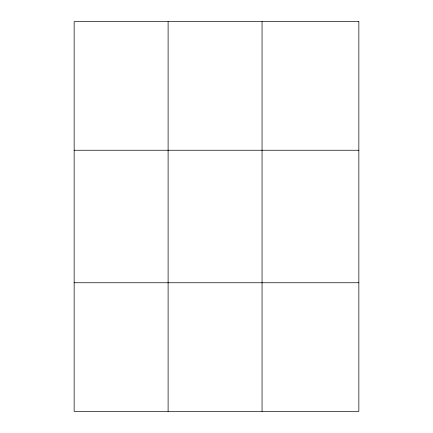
<?xml version="1.0" encoding="UTF-8"?>
<svg xmlns="http://www.w3.org/2000/svg" width="433" height="433" viewBox="0 0 433 433"><rect width="100%" height="100%" fill="white"/><g stroke="black" fill="none" stroke-linecap="round" stroke-linejoin="round"><path stroke-width="0.65" d="M168.101 411.35L168.101 21.65M262.052 411.35L262.052 21.65M74.151 150.251L358.849 150.251M74.151 282.749L358.849 282.749M358.849 21.65L358.849 411.35L74.151 411.35L74.151 21.65L358.849 21.65"/></g></svg>
